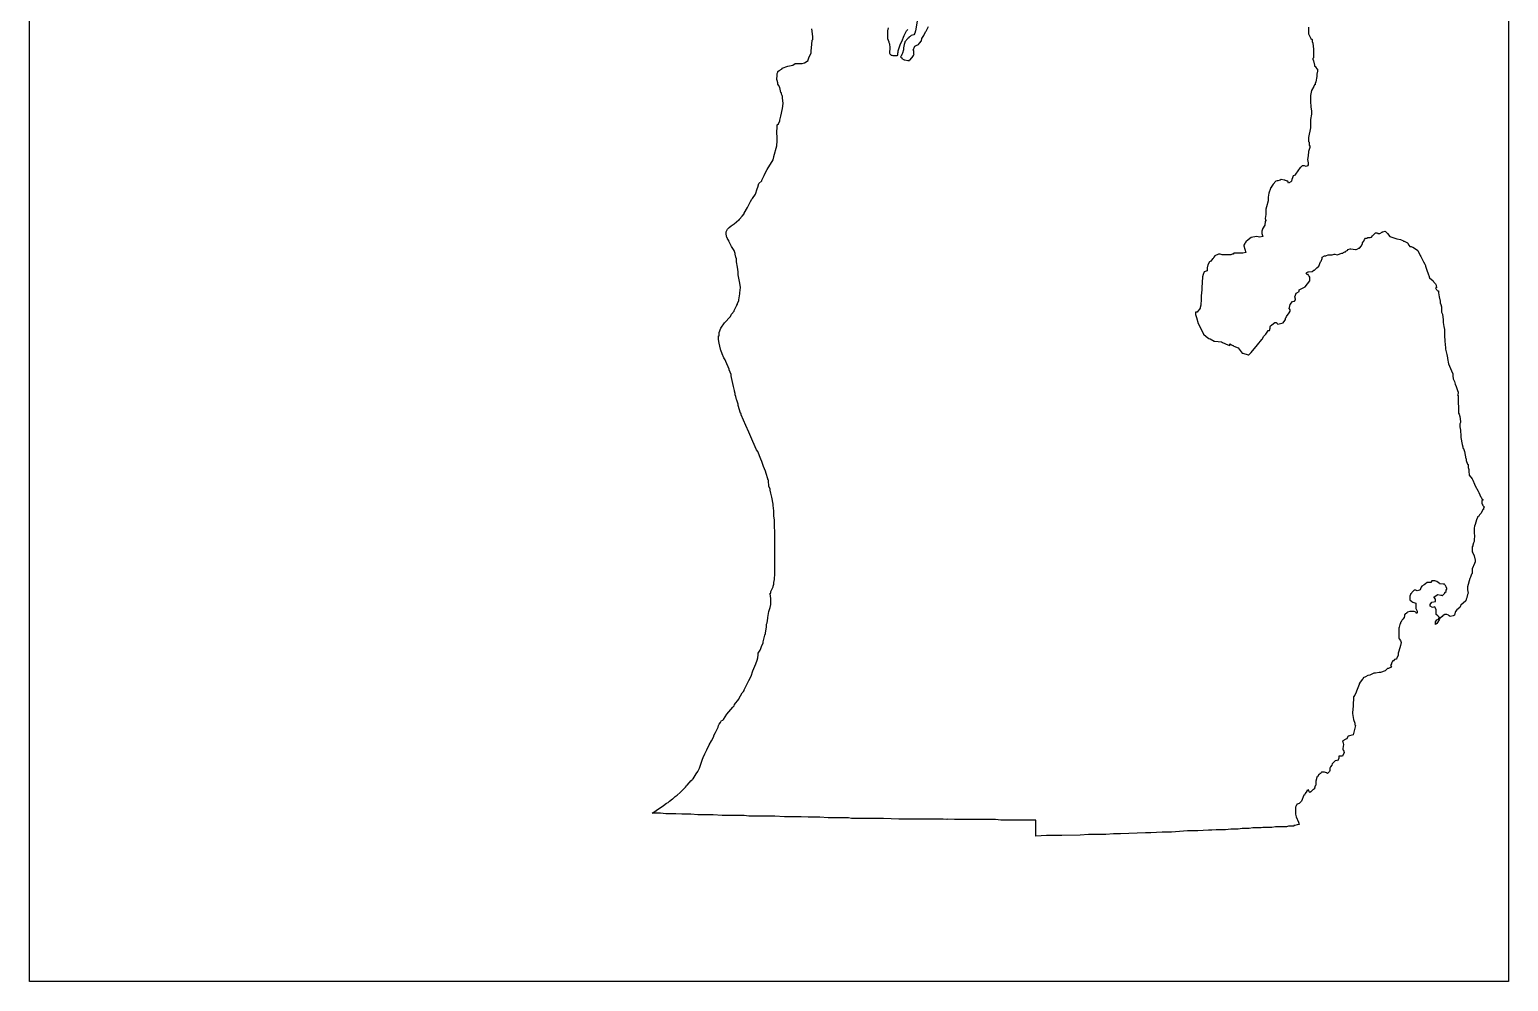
# Model space of a CAD drawing. Extents: x 0.1 to 8.4, y 0.1 to 10.8.
# Drawn here: x 0.09 to 8.41, y 0.1 to 5.45 of the extents above; entities that cross this region are included whole.
import ezdxf

# ---------------------------------------------------------------- set-up
doc = ezdxf.new("R2010")
doc.units = 0
doc.header["$MEASUREMENT"] = 0
doc.layers.add('STATE', color=7, linetype='CONTINUOUS')

# ---------------------------------------------------------------- blocks, each defined once
blk = doc.blocks.new('BLOCK_2')
at = {"layer": 'STATE'}
blk.add_lwpolyline([(0.0933, 0.0989), (0.0933, 10.8066), (8.4051, 10.8066), (8.4051, 0.0989), (0.0933, 0.0989)], dxfattribs=at)
at = {"layer": 'STATE', "color": 2}
for points in [[(4.0426, 3.4792), (4.0393, 3.4959), (4.0359, 3.5059), (4.0359, 3.5126), (4.0259, 3.5392), (4.0259, 3.5426), (4.0059, 3.5859), (4.0026, 3.5959), (3.9959, 3.6059), (3.9859, 3.6293), (3.9793, 3.6493), (3.9759, 3.6526), (3.9759, 3.6559), (3.9693, 3.6893), (3.9659, 3.7093), (3.9659, 3.7126), (3.9659, 3.7226), (3.9659, 3.7259), (3.9659, 3.7293), (3.9693, 3.7293), (3.9693, 3.7426), (3.9693, 3.7459), (3.9693, 3.7493), (3.9793, 3.7726), (3.9993, 3.8026), (4.0326, 3.8393), (4.0393, 3.8526), (4.0526, 3.8693), (4.0526, 3.8726), (4.0693, 3.9026), (4.0693, 3.906), (4.0726, 3.906), (4.0726, 3.9093), (4.0726, 3.9126), (4.0793, 3.9293), (4.0793, 3.9326), (4.0859, 3.9659), (4.0859, 3.9693), (4.0859, 3.9726), (4.0893, 4.0026), (4.0859, 4.026), (4.0759, 4.0726), (4.0759, 4.076), (4.0759, 4.0893), (4.0726, 4.116), (4.0659, 4.146), (4.0659, 4.156), (4.0659, 4.1626), (4.0626, 4.1726), (4.0593, 4.1893), (4.0593, 4.1926), (4.0526, 4.2093), (4.0393, 4.2326), (4.0259, 4.2593), (4.0226, 4.2626), (4.0226, 4.266), (4.0159, 4.276), (4.0159, 4.2793), (4.0126, 4.2826), (4.0093, 4.3027), (4.0093, 4.316), (4.0159, 4.3293), (4.0259, 4.3393), (4.0359, 4.3493), (4.0526, 4.3593), (4.0793, 4.3827), (4.0826, 4.3827), (4.0826, 4.386), (4.0992, 4.4027), (4.1092, 4.416), (4.1092, 4.4193), (4.1292, 4.4527), (4.1459, 4.486), (4.1526, 4.4993), (4.1559, 4.5027), (4.1726, 4.526), (4.1826, 4.556), (4.1859, 4.566), (4.1926, 4.586), (4.2092, 4.6027), (4.2092, 4.606), (4.2226, 4.6327), (4.2292, 4.6493), (4.2392, 4.666), (4.2725, 4.7194), (4.2759, 4.736), (4.2759, 4.7394), (4.2925, 4.7994), (4.2959, 4.826), (4.2959, 4.836), (4.2959, 4.8427), (4.2959, 4.846), (4.2959, 4.8494), (4.2925, 4.8694), (4.2925, 4.876), (4.2925, 4.886), (4.2925, 4.8894), (4.2959, 4.8927), (4.2959, 4.896), (4.2959, 4.9161), (4.3025, 4.9227), (4.3092, 4.9394), (4.3092, 4.9427), (4.3159, 4.9661), (4.3259, 5.0094), (4.3292, 5.0361), (4.3259, 5.0694), (4.3259, 5.0727), (4.3259, 5.0761), (4.3225, 5.0827), (4.3192, 5.0894), (4.3192, 5.0961), (4.3159, 5.0994), (4.3092, 5.1261), (4.3025, 5.1394), (4.2992, 5.1461), (4.2992, 5.1527), (4.2959, 5.1661), (4.2925, 5.1727), (4.2925, 5.1761), (4.2959, 5.1927), (4.2959, 5.2061), (4.2992, 5.2127), (4.2992, 5.2161), (4.3059, 5.2227), (4.3225, 5.2327), (4.3225, 5.2361), (4.3559, 5.2461), (4.3825, 5.2528), (4.3959, 5.2627), (4.3992, 5.2627), (4.4358, 5.2627), (4.4492, 5.2661), (4.4692, 5.2794), (4.4692, 5.2827), (4.4725, 5.2928), (4.4792, 5.3061), (4.4859, 5.3194), (4.4859, 5.3328), (4.4892, 5.3694), (4.4925, 5.3928), (4.4958, 5.3961), (4.4958, 5.3994), (4.4958, 5.4128), (4.4892, 5.4561)], [(4.9191, 5.4628), (4.9158, 5.4461), (4.9158, 5.4294), (4.9158, 5.4261), (4.9158, 5.4028), (4.9224, 5.3828), (4.9224, 5.3794), (4.9258, 5.3728), (4.9291, 5.3494), (4.9291, 5.3428), (4.9258, 5.3294), (4.9258, 5.3261), (4.9258, 5.3228), (4.9258, 5.3194), (4.9291, 5.3161), (4.9324, 5.3128), (4.9358, 5.3094), (4.9391, 5.3094), (4.9458, 5.3061), (4.9524, 5.3061), (4.9558, 5.3061), (4.9591, 5.3061), (4.9624, 5.3061), (4.9658, 5.3061), (4.9691, 5.3061), (4.9724, 5.3094), (4.9724, 5.3128), (4.9724, 5.3194), (4.9757, 5.3261), (4.9757, 5.3328), (4.9857, 5.3661), (4.9857, 5.3694), (4.9958, 5.3861), (5.0091, 5.4194), (5.0224, 5.4461), (5.0291, 5.4528)], [(5.0824, 5.4994), (5.0724, 5.4461), (5.0691, 5.4328), (5.0624, 5.4228), (5.0491, 5.4194), (5.0424, 5.4128), (5.0357, 5.4094), (5.0357, 5.4061), (5.0291, 5.4028), (5.0124, 5.3828), (5.0124, 5.3794), (5.0091, 5.3694), (5.0058, 5.3494), (5.0058, 5.3394), (4.9991, 5.3194), (4.9958, 5.3128), (4.9924, 5.3027), (4.9891, 5.2994), (4.9924, 5.2961), (4.9958, 5.2928), (4.9958, 5.2894), (5.0091, 5.2827), (5.0124, 5.2827), (5.0291, 5.2794), (5.0324, 5.2794), (5.0357, 5.2794), (5.0391, 5.2794), (5.0391, 5.2827), (5.0424, 5.2827), (5.0591, 5.3027), (5.0591, 5.3061), (5.0624, 5.3094), (5.0624, 5.3128), (5.0657, 5.3161), (5.0624, 5.3161), (5.0624, 5.3261), (5.0624, 5.3328), (5.0591, 5.3361), (5.0691, 5.3594), (5.0757, 5.3628), (5.0891, 5.3694), (5.0957, 5.3761), (5.1057, 5.3894), (5.1091, 5.4028), (5.1191, 5.4194), (5.1291, 5.4394), (5.1324, 5.4428), (5.1457, 5.4694)], [(7.282, 5.4661), (7.282, 5.4361), (7.282, 5.4294), (7.2887, 5.4128), (7.2953, 5.4028), (7.302, 5.3961), (7.302, 5.3861), (7.3053, 5.3761), (7.3087, 5.3428), (7.3087, 5.3228), (7.3087, 5.3161), (7.3087, 5.2928), (7.3053, 5.2894), (7.3053, 5.2861), (7.3087, 5.2761), (7.3153, 5.2528), (7.3153, 5.2494), (7.322, 5.2428), (7.322, 5.2394), (7.3287, 5.2327), (7.332, 5.2294), (7.332, 5.2194), (7.3287, 5.2027), (7.3287, 5.1961), (7.3287, 5.1894), (7.322, 5.1594), (7.3187, 5.1494), (7.3187, 5.1427), (7.3153, 5.1427), (7.312, 5.1327), (7.2987, 5.1094), (7.292, 5.0827), (7.292, 5.0794), (7.292, 5.0727), (7.292, 5.0661), (7.292, 5.0594), (7.292, 5.0561), (7.292, 5.0494), (7.2953, 5.0161), (7.2987, 4.9961), (7.2987, 4.9927), (7.2987, 4.9827), (7.2987, 4.976), (7.292, 4.946), (7.292, 4.9427), (7.292, 4.9261), (7.292, 4.906), (7.292, 4.9027), (7.292, 4.8994), (7.282, 4.846), (7.282, 4.8227), (7.2853, 4.8194), (7.2853, 4.806), (7.2853, 4.8027), (7.2887, 4.796), (7.2887, 4.7927), (7.2887, 4.7894), (7.282, 4.766), (7.2787, 4.7427), (7.2753, 4.7227), (7.2787, 4.7027), (7.2787, 4.696), (7.2787, 4.6927), (7.2753, 4.686), (7.2687, 4.6827), (7.2587, 4.686), (7.2453, 4.686), (7.2387, 4.6794), (7.2353, 4.676), (7.2087, 4.6394), (7.202, 4.6327), (7.1953, 4.6294), (7.192, 4.6194), (7.1887, 4.6093), (7.1854, 4.5994), (7.182, 4.596), (7.1687, 4.5894), (7.1654, 4.5994), (7.162, 4.5994), (7.1487, 4.606), (7.1454, 4.606), (7.1287, 4.6093), (7.122, 4.606), (7.1087, 4.6027), (7.1054, 4.6027), (7.0987, 4.5994), (7.082, 4.5827), (7.072, 4.566), (7.072, 4.5627), (7.0687, 4.5627), (7.0687, 4.5593), (7.0587, 4.5327), (7.0554, 4.5093), (7.0554, 4.4893), (7.0454, 4.456), (7.042, 4.4427), (7.042, 4.436), (7.042, 4.4293), (7.042, 4.4127), (7.0387, 4.3893), (7.042, 4.3793), (7.0387, 4.3727), (7.0354, 4.3526), (7.0221, 4.3327), (7.0221, 4.3293), (7.0187, 4.3193), (7.0187, 4.306), (7.0254, 4.2893), (7.0087, 4.286), (6.9887, 4.2893), (6.9587, 4.2826), (6.9421, 4.2693), (6.9287, 4.2593), (6.9254, 4.2493), (6.9221, 4.2493), (6.9221, 4.246), (6.9187, 4.2393), (6.9187, 4.236), (6.9287, 4.1993), (6.9121, 4.196), (6.8987, 4.196), (6.8621, 4.196), (6.8588, 4.1893), (6.8521, 4.1893), (6.8454, 4.186), (6.8421, 4.186), (6.8254, 4.186), (6.8154, 4.186), (6.7954, 4.186), (6.7854, 4.1893), (6.7754, 4.1893), (6.7554, 4.1793), (6.7488, 4.1726), (6.7454, 4.166), (6.7421, 4.1626), (6.7321, 4.1493), (6.7254, 4.146), (6.7154, 4.1293), (6.7121, 4.1126), (6.7121, 4.096), (6.6954, 4.0893), (6.6888, 4.076), (6.6855, 4.0626), (6.6821, 3.9993), (6.6821, 3.9893), (6.6788, 3.9559), (6.6788, 3.936), (6.6754, 3.9026), (6.6721, 3.8893), (6.6721, 3.8859), (6.6688, 3.8793), (6.6588, 3.8693), (6.6554, 3.8626), (6.6455, 3.8626), (6.6455, 3.8559), (6.6455, 3.8493), (6.6521, 3.8326), (6.6621, 3.7993), (6.6721, 3.7793), (6.6921, 3.7393), (6.7054, 3.7259), (6.7221, 3.7159), (6.7288, 3.7126), (6.7521, 3.6993), (6.7554, 3.6993), (6.7921, 3.6959), (6.7988, 3.6926), (6.8287, 3.6793), (6.8387, 3.6759), (6.8387, 3.6859), (6.8488, 3.6793), (6.8554, 3.6759), (6.8588, 3.6759), (6.8621, 3.6726), (6.8854, 3.6626), (6.9087, 3.6326), (6.9121, 3.6326), (6.9421, 3.6226), (6.9454, 3.6226), (6.9587, 3.6359), (6.9954, 3.6793), (7.0187, 3.7093), (7.0221, 3.7126), (7.0287, 3.7259), (7.042, 3.7393), (7.052, 3.7559), (7.052, 3.7593), (7.062, 3.7593), (7.0654, 3.7726), (7.0654, 3.7793), (7.0654, 3.7826), (7.0687, 3.7859), (7.0754, 3.7926), (7.092, 3.8059), (7.102, 3.8059), (7.102, 3.8026), (7.1087, 3.7959), (7.1387, 3.8026), (7.1487, 3.8159), (7.152, 3.8226), (7.152, 3.8293), (7.1554, 3.8326), (7.1587, 3.8393), (7.172, 3.8593), (7.1787, 3.8693), (7.1787, 3.8759), (7.1753, 3.8826), (7.172, 3.8826), (7.1787, 3.906), (7.192, 3.9226), (7.202, 3.9259), (7.2087, 3.9326), (7.2087, 3.936), (7.2053, 3.9493), (7.2087, 3.9593), (7.212, 3.9693), (7.2153, 3.9726), (7.2287, 3.9793), (7.2287, 3.9826), (7.2287, 3.9893), (7.262, 4.006), (7.2887, 4.0393), (7.2887, 4.0493), (7.2887, 4.0526), (7.2887, 4.056), (7.2887, 4.0593), (7.2853, 4.066), (7.282, 4.0693), (7.2787, 4.076), (7.272, 4.076), (7.2687, 4.0826), (7.272, 4.086), (7.2787, 4.0893), (7.282, 4.0893), (7.302, 4.0926), (7.312, 4.0993), (7.3153, 4.0993), (7.3187, 4.1026), (7.3287, 4.1126), (7.3387, 4.1226), (7.3487, 4.146), (7.352, 4.1493), (7.3587, 4.166), (7.3587, 4.1726), (7.372, 4.1793), (7.3786, 4.1793), (7.382, 4.1826), (7.392, 4.186), (7.3953, 4.186), (7.412, 4.186), (7.4153, 4.186), (7.4253, 4.1893), (7.4286, 4.1893), (7.442, 4.186), (7.4686, 4.196), (7.4753, 4.196), (7.4786, 4.1993), (7.4853, 4.2026), (7.4886, 4.2026), (7.492, 4.206), (7.4986, 4.2093), (7.502, 4.2126), (7.502, 4.216), (7.5153, 4.2193), (7.5186, 4.2193), (7.5453, 4.216), (7.5486, 4.216), (7.5586, 4.2193), (7.5619, 4.2226), (7.5686, 4.2226), (7.5786, 4.236), (7.5853, 4.2493), (7.5853, 4.2526), (7.5886, 4.2593), (7.5919, 4.2626), (7.5953, 4.2727), (7.6019, 4.2793), (7.6119, 4.2793), (7.6153, 4.2826), (7.6253, 4.2826), (7.6286, 4.2826), (7.6353, 4.286), (7.6419, 4.2926), (7.6453, 4.296)], [(7.6453, 4.296), (7.6586, 4.3093), (7.6686, 4.3093), (7.6719, 4.306), (7.6819, 4.306), (7.6953, 4.3126), (7.6953, 4.316), (7.6986, 4.316), (7.7119, 4.3193), (7.7219, 4.3093), (7.7253, 4.306), (7.7386, 4.2893), (7.7552, 4.2826), (7.7786, 4.276), (7.7986, 4.2727), (7.8019, 4.2693), (7.8119, 4.266), (7.8152, 4.2626), (7.8186, 4.2626), (7.8386, 4.2526), (7.8452, 4.2393), (7.8519, 4.2326), (7.8586, 4.2326), (7.8652, 4.2293), (7.8686, 4.2293), (7.8886, 4.216), (7.8952, 4.2093), (7.8985, 4.206), (7.9085, 4.1826), (7.9119, 4.176), (7.9152, 4.1726), (7.9252, 4.1493), (7.9285, 4.146), (7.9352, 4.1326), (7.9385, 4.126), (7.9385, 4.1226), (7.9452, 4.106), (7.9552, 4.0726), (7.9585, 4.0693), (7.9619, 4.056), (7.9819, 4.0393), (7.9852, 4.0326), (7.9919, 4.026), (7.9952, 4.0226), (7.9985, 4.016), (7.9985, 4.0126), (7.9985, 4.0093), (8.0019, 4.0026), (7.9985, 4.0026), (7.9952, 3.9993), (7.9985, 3.9926), (8.0019, 3.9893), (8.0052, 3.986), (8.0085, 3.9826), (8.0119, 3.9826), (8.0119, 3.9726), (8.0152, 3.9493), (8.0219, 3.9259), (8.0219, 3.9159), (8.0252, 3.906), (8.0285, 3.8926), (8.0285, 3.8759), (8.0285, 3.8626), (8.0352, 3.8526), (8.0385, 3.8193), (8.0385, 3.8059), (8.0419, 3.7826), (8.0452, 3.7659), (8.0452, 3.7593), (8.0452, 3.7526), (8.0452, 3.7493), (8.0452, 3.7326), (8.0452, 3.7293), (8.0452, 3.7259), (8.0485, 3.7059), (8.0485, 3.6993), (8.0519, 3.6626), (8.0519, 3.6593), (8.0519, 3.6559), (8.0552, 3.6392), (8.0585, 3.6259), (8.0618, 3.6059), (8.0618, 3.6026), (8.0685, 3.5726), (8.0852, 3.5326), (8.0919, 3.5159), (8.0919, 3.5059), (8.0952, 3.4892), (8.1018, 3.4726), (8.1052, 3.4592), (8.1118, 3.4459), (8.1185, 3.4226), (8.1218, 3.4126), (8.1218, 3.4059), (8.1185, 3.3992), (8.1218, 3.3926), (8.1218, 3.3759), (8.1218, 3.3726), (8.1218, 3.3592), (8.1252, 3.3226), (8.1252, 3.2959), (8.1285, 3.2892), (8.1318, 3.2759), (8.1352, 3.2492), (8.1352, 3.2426), (8.1318, 3.2359), (8.1318, 3.2192), (8.1352, 3.1992), (8.1352, 3.1925), (8.1385, 3.1725), (8.1385, 3.1692), (8.1385, 3.1659), (8.1385, 3.1592), (8.1452, 3.1192), (8.1485, 3.1059), (8.1485, 3.1025), (8.1485, 3.0992), (8.1518, 3.0959), (8.1585, 3.0792), (8.1652, 3.0392), (8.1685, 3.0392), (8.1685, 3.0292), (8.1752, 3.0092), (8.1785, 3.0059), (8.1785, 3.0025), (8.1785, 2.9892), (8.1818, 2.9792), (8.1818, 2.9692), (8.1852, 2.9459), (8.2018, 2.9258), (8.2052, 2.9192), (8.2152, 2.8958), (8.2185, 2.8859), (8.2352, 2.8558), (8.2385, 2.8492), (8.2452, 2.8358), (8.2485, 2.8258), (8.2518, 2.8225), (8.2552, 2.8125), (8.2618, 2.8092), (8.2618, 2.8058), (8.2552, 2.8025), (8.2552, 2.7992), (8.2552, 2.7958), (8.2552, 2.7925), (8.2552, 2.7892), (8.2552, 2.7858), (8.2585, 2.7825), (8.2585, 2.7792), (8.2618, 2.7758), (8.2685, 2.7692), (8.2652, 2.7592), (8.2652, 2.7558), (8.2652, 2.7525), (8.2618, 2.7525), (8.2518, 2.7325), (8.2418, 2.7225), (8.2385, 2.7158), (8.2318, 2.7125), (8.2318, 2.7092), (8.2252, 2.6958), (8.2185, 2.6691), (8.2152, 2.6592), (8.2118, 2.6492), (8.2118, 2.6458), (8.2118, 2.6391), (8.2118, 2.6325), (8.2118, 2.6292), (8.2118, 2.6258), (8.2152, 2.5991), (8.2118, 2.5892), (8.2118, 2.5725), (8.2085, 2.5658), (8.2052, 2.5525), (8.2052, 2.5491), (8.2018, 2.5425), (8.2018, 2.5258), (8.2018, 2.5225), (8.2018, 2.5158), (8.2052, 2.5091), (8.2118, 2.4925), (8.2185, 2.4691), (8.2185, 2.4591), (8.2152, 2.4491), (8.2018, 2.4191), (8.2018, 2.4125), (8.2018, 2.4058), (8.2018, 2.3958), (8.2018, 2.3925), (8.1985, 2.3891), (8.1918, 2.3725), (8.1885, 2.3658), (8.1752, 2.3191), (8.1752, 2.3024), (8.1785, 2.2824), (8.1752, 2.2758), (8.1718, 2.2591), (8.1718, 2.2558), (8.1685, 2.2491), (8.1685, 2.2458), (8.1652, 2.2391), (8.1385, 2.2158), (8.1352, 2.2124), (8.1318, 2.2024), (8.1152, 2.1891), (8.1085, 2.1791), (8.1052, 2.1758), (8.1018, 2.1591), (8.0952, 2.1558), (8.0785, 2.1524), (8.0719, 2.1558), (8.0685, 2.1591), (8.0585, 2.1624), (8.0485, 2.1624), (8.0419, 2.1591), (8.0385, 2.1591), (8.0319, 2.1524), (8.0219, 2.1424), (8.0185, 2.1424), (8.0185, 2.1391), (8.0152, 2.1324), (8.0019, 2.1124), (7.9952, 2.1058), (7.9952, 2.1224), (8.0019, 2.1324), (8.0119, 2.1358), (8.0185, 2.1458), (8.0085, 2.1558), (7.9985, 2.1624), (7.9985, 2.1891), (7.9919, 2.2058), (7.9785, 2.2024), (7.9652, 2.2091), (7.9652, 2.2191), (7.9752, 2.2324), (7.9952, 2.2358), (7.9952, 2.2491), (7.9885, 2.2591), (7.9885, 2.2625), (8.0085, 2.2758), (8.0252, 2.2724), (8.0285, 2.2724), (8.0319, 2.2691), (8.0352, 2.2691), (8.0485, 2.2824), (8.0485, 2.2858), (8.0552, 2.2925), (8.0552, 2.2991), (8.0585, 2.3058), (8.0585, 2.3091), (8.0552, 2.3191), (8.0519, 2.3258), (8.0485, 2.3291), (8.0452, 2.3325), (8.0385, 2.3325), (8.0219, 2.3358), (8.0185, 2.3358), (8.0152, 2.3391), (8.0019, 2.3491), (7.9919, 2.3525), (7.9752, 2.3525), (7.9685, 2.3424), (7.9485, 2.3424), (7.9385, 2.3358), (7.9319, 2.3291), (7.9186, 2.3224), (7.9152, 2.3158), (7.9119, 2.3125), (7.9085, 2.3024), (7.9052, 2.2991), (7.8919, 2.2958), (7.8852, 2.2991), (7.8786, 2.2991), (7.8752, 2.2991), (7.8619, 2.2858), (7.8586, 2.2791), (7.8552, 2.2791), (7.8552, 2.2758), (7.8519, 2.2658), (7.8519, 2.2625), (7.8519, 2.2591), (7.8519, 2.2458), (7.8619, 2.2358), (7.8686, 2.2324), (7.8852, 2.2258), (7.8852, 2.2191), (7.8852, 2.2124), (7.8852, 2.1958), (7.8919, 2.1824), (7.8919, 2.1724), (7.8886, 2.1691), (7.8852, 2.1758), (7.8752, 2.1791), (7.8619, 2.1791), (7.8586, 2.1791), (7.8552, 2.1791), (7.8519, 2.1791), (7.8386, 2.1758), (7.8352, 2.1724), (7.8319, 2.1724), (7.8319, 2.1691), (7.8252, 2.1658), (7.8252, 2.1624), (7.8219, 2.1624), (7.8219, 2.1558), (7.8186, 2.1458), (7.8119, 2.1358), (7.8086, 2.1324), (7.8019, 2.1224), (7.7986, 2.1191), (7.7986, 2.1158), (7.7986, 2.1124), (7.7952, 2.1091), (7.7952, 2.1058), (7.7919, 2.0924), (7.7886, 2.0858), (7.7886, 2.0791), (7.7886, 2.0758), (7.7886, 2.0724), (7.7886, 2.0624), (7.7886, 2.0591), (7.7886, 2.0558), (7.7886, 2.0491), (7.7886, 2.0457), (7.7886, 2.0424), (7.7886, 2.0391), (7.7886, 2.0358), (7.7886, 2.0324), (7.7919, 2.0258), (7.7986, 2.0158), (7.8019, 2.0058), (7.7986, 1.9891), (7.7886, 1.9558), (7.7852, 1.9457), (7.7852, 1.9424), (7.7852, 1.9324), (7.7786, 1.9191), (7.7752, 1.9124), (7.7719, 1.9124), (7.7652, 1.9091), (7.7586, 1.9024), (7.7552, 1.9024), (7.7519, 1.8957), (7.7486, 1.8891), (7.7486, 1.8857), (7.7419, 1.8757), (7.7486, 1.8657), (7.7386, 1.8624), (7.7319, 1.8591), (7.7286, 1.8591), (7.7253, 1.8591), (7.7219, 1.8557), (7.7186, 1.8524), (7.7119, 1.8457), (7.6853, 1.8357), (7.6786, 1.8357), (7.6586, 1.8324), (7.6486, 1.8324), (7.6419, 1.8291), (7.6253, 1.8224), (7.6153, 1.8191), (7.6019, 1.8124), (7.5886, 1.8057), (7.5886, 1.8024), (7.5853, 1.7991), (7.5719, 1.7824), (7.5653, 1.7724), (7.5653, 1.7691), (7.5519, 1.7324), (7.5486, 1.7257), (7.542, 1.7091), (7.5353, 1.6991), (7.5353, 1.6924), (7.532, 1.6557), (7.532, 1.649), (7.5286, 1.609), (7.5286, 1.6057), (7.5353, 1.5724), (7.542, 1.5524), (7.542, 1.5424), (7.5453, 1.539), (7.532, 1.4857), (7.5053, 1.479), (7.4953, 1.4624), (7.492, 1.4624), (7.4753, 1.4524), (7.472, 1.4457), (7.4753, 1.4457), (7.4786, 1.4324), (7.4753, 1.409), (7.4753, 1.4024), (7.4786, 1.399), (7.482, 1.3857), (7.4753, 1.369), (7.472, 1.3657), (7.452, 1.3657), (7.452, 1.3523), (7.4453, 1.339), (7.4386, 1.3424), (7.432, 1.339), (7.4153, 1.3223), (7.412, 1.3157), (7.4053, 1.3057), (7.402, 1.299), (7.402, 1.2857), (7.3986, 1.279), (7.3886, 1.269), (7.382, 1.2724), (7.372, 1.2757), (7.3653, 1.2757), (7.362, 1.2757), (7.3553, 1.2757), (7.352, 1.2724), (7.3487, 1.269), (7.3453, 1.269), (7.3453, 1.2657), (7.342, 1.2623), (7.3387, 1.2623), (7.332, 1.249), (7.3287, 1.249), (7.3287, 1.2457), (7.322, 1.2257), (7.322, 1.2223), (7.322, 1.2057), (7.322, 1.2023), (7.3187, 1.199), (7.3153, 1.1857), (7.3153, 1.1823), (7.3087, 1.179), (7.3053, 1.1757), (7.2987, 1.169), (7.2953, 1.1657), (7.2887, 1.1623), (7.2853, 1.1657), (7.282, 1.1757), (7.2753, 1.1723), (7.272, 1.1723), (7.272, 1.169), (7.262, 1.1557), (7.2587, 1.149), (7.2587, 1.1457), (7.2553, 1.1457), (7.242, 1.1123), (7.2353, 1.1057), (7.2287, 1.099), (7.2187, 1.0956), (7.2153, 1.0956), (7.2153, 1.0923), (7.212, 1.089), (7.212, 1.0857), (7.2087, 1.079), (7.2087, 1.069), (7.2087, 1.0657), (7.2087, 1.0557), (7.2087, 1.0523), (7.2087, 1.049), (7.2087, 1.0457), (7.2087, 1.0423), (7.2087, 1.039), (7.212, 1.0256), (7.2253, 0.9956), (7.2287, 0.9823), (7.2187, 0.979), (7.2053, 0.9757), (7.1987, 0.9757), (7.1987, 0.9723), (7.1953, 0.9723), (7.1854, 0.9723), (7.182, 0.9723), (7.172, 0.9723), (7.1687, 0.9723), (7.1587, 0.969), (7.1554, 0.969), (7.1487, 0.969), (7.1454, 0.969), (7.142, 0.969), (7.1254, 0.969), (7.1154, 0.969), (7.0954, 0.969), (7.0754, 0.9656), (7.0554, 0.9656), (7.0454, 0.9656), (7.0354, 0.9656), (7.0287, 0.9656), (7.0254, 0.9656), (7.0154, 0.9623), (7.0054, 0.9623), (7.002, 0.9623), (6.9987, 0.9623), (6.9921, 0.9623), (6.9887, 0.9623), (6.9687, 0.9623), (6.9487, 0.959), (6.9354, 0.959), (6.9254, 0.959), (6.9187, 0.959), (6.9121, 0.959), (6.9087, 0.959), (6.8854, 0.9556), (6.8654, 0.9556), (6.8454, 0.9556), (6.8154, 0.9523), (6.7721, 0.9523), (6.7621, 0.9523), (6.7388, 0.949), (6.7188, 0.949), (6.6588, 0.9456), (6.6121, 0.9456), (6.6021, 0.9456), (6.5121, 0.939), (6.4888, 0.939), (6.4855, 0.939), (6.4588, 0.939), (6.3955, 0.9356), (6.3855, 0.9356), (6.3755, 0.9356), (6.3655, 0.9356), (6.3188, 0.9323), (6.2255, 0.929), (6.1889, 0.929), (6.1855, 0.929), (6.1422, 0.9256), (6.1222, 0.9256), (6.1022, 0.9256), (6.0622, 0.9256), (6.0456, 0.9256), (5.9989, 0.9223), (5.8956, 0.919), (5.8756, 0.919), (5.8523, 0.919), (5.8123, 0.919), (5.8089, 0.919), (5.7489, 0.9156), (5.7489, 0.9256), (5.7489, 0.9323), (5.7489, 0.949), (5.7489, 0.969), (5.7489, 0.9757), (5.7489, 0.9823), (5.7489, 1.0056), (5.7356, 1.0056), (5.7289, 1.0056), (5.6923, 1.0056), (5.6156, 1.0056), (5.6056, 1.0056), (5.5856, 1.0056), (5.5823, 1.0056), (5.5723, 1.0056), (5.5523, 1.0056), (5.5223, 1.009), (5.5023, 1.009), (5.499, 1.009), (5.489, 1.009), (5.479, 1.009), (5.4523, 1.009), (5.4157, 1.009), (5.4123, 1.009), (5.359, 1.009), (5.3557, 1.009), (5.3324, 1.009), (5.2924, 1.009), (5.2524, 1.0123), (5.249, 1.009), (5.229, 1.0123), (5.2224, 1.0123), (5.2124, 1.0123), (5.2024, 1.0123), (5.189, 1.0123), (5.1691, 1.0123), (5.1624, 1.0123), (5.1557, 1.0123), (5.149, 1.0123), (5.1357, 1.0123), (5.1057, 1.0123), (5.0857, 1.0123), (5.0791, 1.0123), (5.0224, 1.0123), (4.9924, 1.0123), (4.9891, 1.0123), (4.9791, 1.0123), (4.8924, 1.0157), (4.8758, 1.0157), (4.8658, 1.0157), (4.8491, 1.0157), (4.8458, 1.0157), (4.8358, 1.0157), (4.8325, 1.0157), (4.7691, 1.0157), (4.7625, 1.0157), (4.7391, 1.0157), (4.7158, 1.0157), (4.7125, 1.0157), (4.6958, 1.019), (4.6758, 1.019), (4.6458, 1.019), (4.6358, 1.019), (4.6092, 1.019), (4.6058, 1.019), (4.6025, 1.019), (4.5925, 1.019), (4.5825, 1.019), (4.5358, 1.0223), (4.4992, 1.0223), (4.4825, 1.0223), (4.4792, 1.0223), (4.4758, 1.0223), (4.4725, 1.0223), (4.4692, 1.0223), (4.4292, 1.0256), (4.4059, 1.0256), (4.3559, 1.0256), (4.3392, 1.0256), (4.3359, 1.0256), (4.2826, 1.029), (4.2725, 1.029), (4.2392, 1.029), (4.2326, 1.029), (4.2259, 1.029), (4.2226, 1.029), (4.2159, 1.029), (4.2126, 1.029), (4.2059, 1.029), (4.1992, 1.029), (4.1892, 1.029), (4.1826, 1.029), (4.1492, 1.029), (4.1426, 1.029), (4.1359, 1.029), (4.1092, 1.0323), (4.0992, 1.0323), (4.0893, 1.0323), (4.0293, 1.0323), (4.0193, 1.0323), (3.9859, 1.0323), (3.9359, 1.0356), (3.9193, 1.0356), (3.9126, 1.0356), (3.8826, 1.0356), (3.8793, 1.0356), (3.8626, 1.0356), (3.8493, 1.0356), (3.8093, 1.039), (3.7893, 1.039), (3.7593, 1.039), (3.726, 1.0423), (3.7027, 1.0423), (3.676, 1.0423), (3.6727, 1.0423), (3.6693, 1.0423), (3.6393, 1.0457), (3.616, 1.0457), (3.6127, 1.0457), (3.606, 1.0457), (3.5993, 1.0457), (3.5927, 1.0457), (3.6127, 1.059), (3.616, 1.059), (3.616, 1.0623), (3.6427, 1.079), (3.656, 1.089), (3.6727, 1.1023), (3.6827, 1.1057), (3.6893, 1.1123), (3.706, 1.1257), (3.7093, 1.1257), (3.7226, 1.139), (3.7327, 1.1457), (3.7493, 1.1623), (3.7793, 1.1923), (3.786, 1.199), (3.7893, 1.2023), (3.8126, 1.229), (3.816, 1.229), (3.8193, 1.2357), (3.8226, 1.239), (3.8393, 1.2657), (3.8493, 1.279), (3.8593, 1.299), (3.8626, 1.309), (3.876, 1.349), (3.8793, 1.359), (3.8893, 1.379), (3.8993, 1.4024), (3.9126, 1.429), (3.926, 1.4524), (3.9393, 1.4757), (3.9393, 1.4824), (3.9493, 1.499), (3.9626, 1.529), (3.9659, 1.539), (3.9693, 1.5457), (3.9759, 1.5557), (3.9826, 1.5657), (3.9893, 1.569), (3.9926, 1.5724), (4.0126, 1.6024), (4.0459, 1.6424), (4.0526, 1.649), (4.0559, 1.6557), (4.0793, 1.6857), (4.0793, 1.689), (4.0992, 1.7224), (4.1059, 1.7291), (4.1092, 1.7357), (4.1092, 1.7391), (4.1359, 1.7924), (4.1492, 1.8157), (4.1592, 1.8457), (4.1759, 1.8857), (4.1826, 1.9057), (4.1859, 1.9191), (4.1859, 1.9224), (4.1892, 1.9324), (4.1892, 1.9357), (4.1892, 1.9424), (4.1892, 1.9457), (4.1992, 1.9624), (4.2026, 1.9724), (4.2092, 1.9891), (4.2159, 2.0024), (4.2159, 2.0058), (4.2159, 2.0091), (4.2259, 2.0457), (4.2292, 2.0558), (4.2292, 2.0591), (4.2359, 2.0924), (4.2359, 2.1091), (4.2392, 2.1158), (4.2426, 2.1424), (4.2426, 2.1458), (4.2492, 2.1791), (4.2559, 2.2024), (4.2592, 2.2191), (4.2592, 2.2258), (4.2592, 2.2524), (4.2559, 2.2791), (4.2559, 2.2824), (4.2592, 2.2824), (4.2592, 2.2858), (4.2592, 2.2925), (4.2625, 2.2991), (4.2725, 2.3191), (4.2725, 2.3224), (4.2759, 2.3325), (4.2759, 2.3358), (4.2759, 2.3424), (4.2792, 2.3591), (4.2826, 2.3925), (4.2826, 2.3991), (4.2826, 2.4158), (4.2826, 2.4358), (4.2826, 2.4391), (4.2826, 2.4591), (4.2826, 2.4658), (4.2826, 2.4758), (4.2826, 2.4891), (4.2826, 2.4958), (4.2826, 2.5025), (4.2826, 2.5191), (4.2826, 2.5291), (4.2826, 2.5391), (4.2826, 2.5591), (4.2826, 2.5691), (4.2826, 2.5925), (4.2826, 2.5958), (4.2826, 2.5991), (4.2826, 2.6091), (4.2826, 2.6292), (4.2826, 2.6325), (4.2792, 2.6525), (4.2792, 2.6592), (4.2792, 2.6725), (4.2792, 2.6791), (4.2792, 2.6825), (4.2792, 2.6958), (4.2759, 2.7158), (4.2759, 2.7458), (4.2725, 2.7758), (4.2725, 2.7792), (4.2725, 2.7825), (4.2659, 2.8225), (4.2592, 2.8458), (4.2559, 2.8625), (4.2559, 2.8692), (4.2492, 2.8825), (4.2492, 2.8958), (4.2459, 2.9025), (4.2459, 2.9192), (4.2426, 2.9225), (4.2426, 2.9258), (4.2326, 2.9559), (4.2292, 2.9692), (4.2192, 2.9958), (4.2092, 3.0225), (4.2026, 3.0358), (4.1859, 3.0792), (4.1792, 3.0892), (4.1592, 3.1359), (4.1359, 3.1892), (4.1192, 3.2259), (4.1059, 3.2559), (4.0926, 3.2859), (4.0926, 3.2925), (4.0893, 3.2959), (4.0759, 3.3392), (4.0759, 3.3459), (4.0693, 3.3692), (4.0659, 3.3726), (4.0626, 3.3892), (4.0593, 3.3992), (4.0593, 3.4059), (4.0559, 3.4192), (4.0559, 3.4226), (4.0493, 3.4459), (4.0459, 3.4626), (4.0426, 3.4792)]]:
    blk.add_lwpolyline(points, dxfattribs=at)

msp = doc.modelspace()

# ---------------------------------------------------------------- block references
at = {"layer": 'STATE'}
msp.add_blockref('BLOCK_2', (0, 0), dxfattribs=at)

doc.saveas('drawing.dxf')
